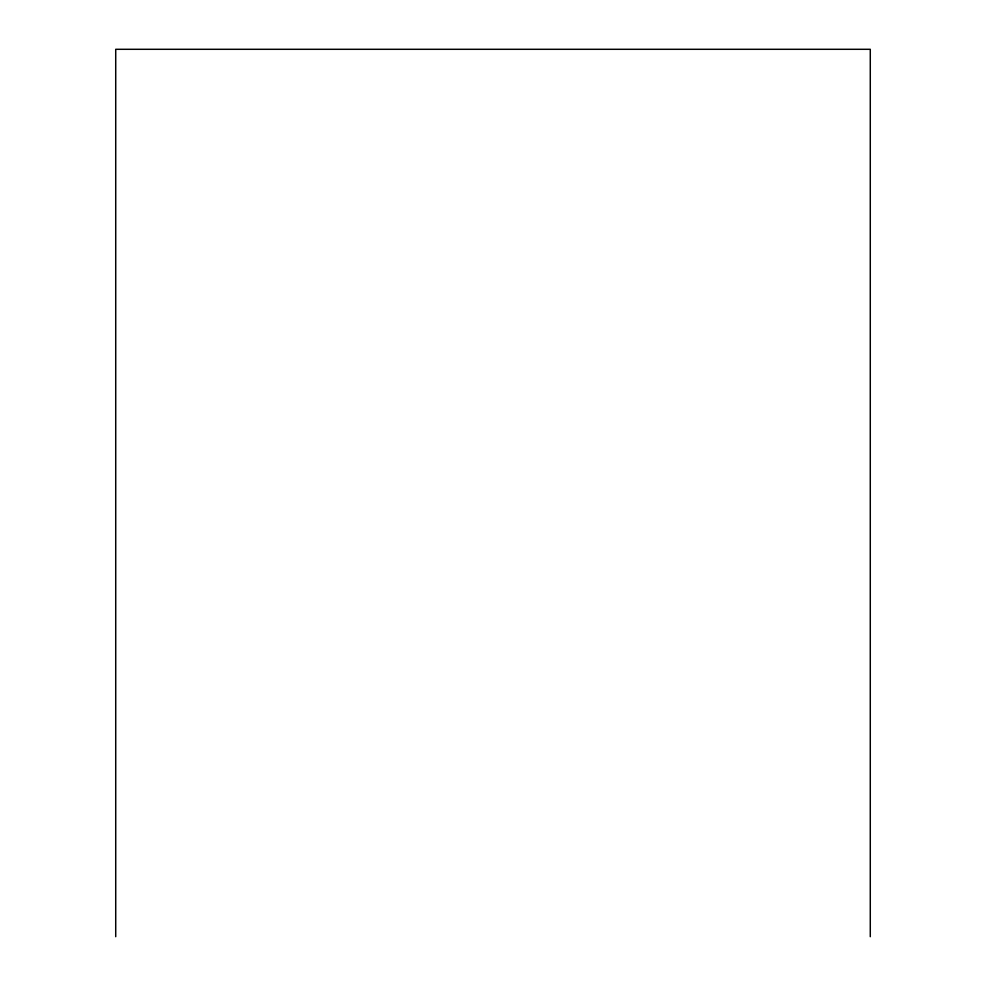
<?xml version="1.0" encoding="UTF-8"?>
<svg xmlns="http://www.w3.org/2000/svg" width="986" height="986" viewBox="0 0 986 986"><rect width="100%" height="100%" fill="white"/><g stroke="black" fill="none" stroke-linecap="round" stroke-linejoin="round"><path stroke-width="1.48" d="M870.281 936.7L870.281 49.3L115.719 49.3L115.719 936.7"/></g></svg>
